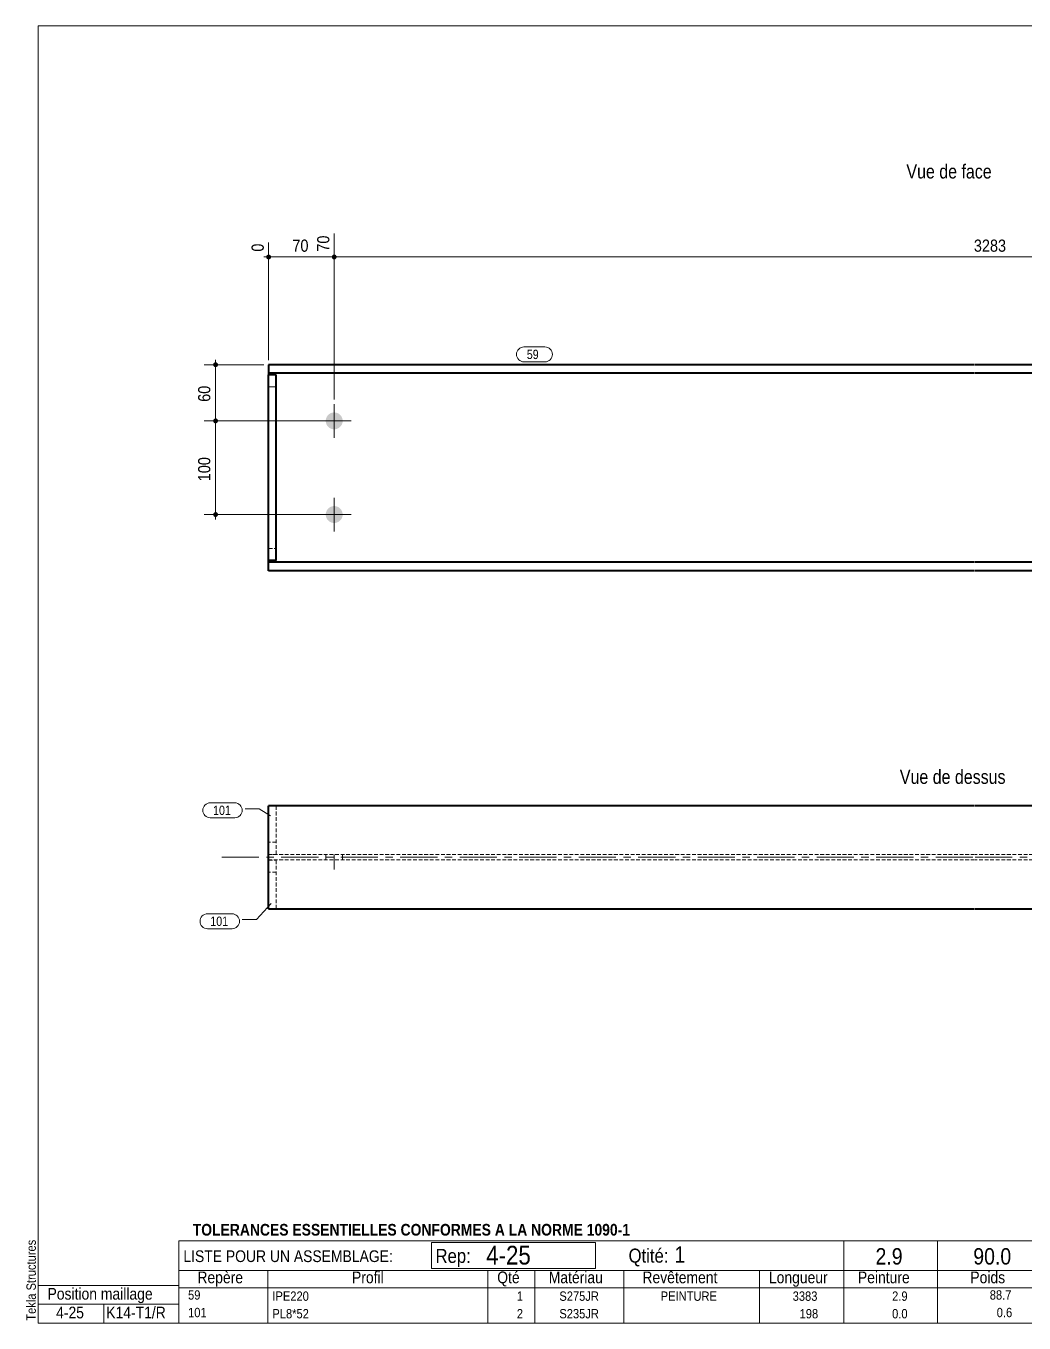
# Model space of a CAD drawing. Header units: millimetres. Extents: x 2 to 410, y 5 to 282.
# Drawn here: x 2.4 to 215.5, y 5 to 282 of the extents above; entities that cross this region are included whole.
import ezdxf

# ---------------------------------------------------------------- set-up
doc = ezdxf.new("R2010")
doc.units = ezdxf.units.MM
for name, pattern in [('AXES', [12.7, 7.9375, -1.5875, 1.5875, -1.5875]), ('CACHE2', [1.190625, 0.79375, -0.396875]), ('INTERROMPUX2', [9.525, 6.35, -3.175])]:
    doc.linetypes.add(name, pattern=pattern)
for name, color, linetype, lineweight in [('Autre type objet', 1, 'Continuous', 0), ('Axe', 1, 'Continuous', 0), ('Boulon', 7, 'Continuous', 0), ('Cache', 7, 'Continuous', 0), ('Cotation', 7, 'Continuous', 0), ('Feuille dessin', 5, 'Continuous', 0), ('Piece', 2, 'Continuous', 0), ('Repère pièce', 3, 'Continuous', 0)]:
    doc.layers.add(name, color=color, linetype=linetype, lineweight=lineweight)
doc.styles.add('ARIAL', font='ARIAL.TTF')
doc.styles.add('ARIAL_BOLD', font='ARIALBD.TTF')
doc.styles.add('ARIAL_NARROW', font='ARIAL.TTF')
doc.styles.add('COMIC_SANS_MS', font='COMIC.TTF')

# ---------------------------------------------------------------- blocks, each defined once
blk = doc.blocks.new('*A2')
at = {"layer": 'Boulon'}
for points in [[(70, 197.62), (70, 197.57), (70, 197.53), (69.99, 197.49), (69.99, 197.44), (69.98, 197.4), (69.97, 197.35), (69.97, 197.31), (69.96, 197.27), (69.95, 197.22), (69.94, 197.18), (69.92, 197.14), (69.91, 197.1), (69.9, 197.06), (69.88, 197.01), (69.86, 196.97), (69.85, 196.93), (69.83, 196.89), (69.81, 196.85), (69.79, 196.81), (69.77, 196.77), (69.75, 196.74), (69.72, 196.7), (69.7, 196.66), (69.67, 196.63), (69.65, 196.59), (69.62, 196.55), (69.59, 196.52), (69.56, 196.49), (69.53, 196.45), (69.5, 196.42), (69.47, 196.39), (69.44, 196.36), (69.41, 196.33), (69.38, 196.3), (69.34, 196.27), (69.31, 196.24), (69.27, 196.22), (69.24, 196.19), (69.2, 196.17), (69.16, 196.14), (69.13, 196.12), (69.09, 196.1), (69.05, 196.07), (69.01, 196.05), (68.97, 196.04), (68.93, 196.02), (68.89, 196), (68.85, 195.98), (68.81, 195.97), (68.77, 195.95), (68.72, 195.94), (68.68, 195.93), (68.64, 195.92), (68.6, 195.91), (68.55, 195.9), (68.51, 195.89), (68.47, 195.88), (68.42, 195.88), (68.38, 195.87), (68.33, 195.87), (68.29, 195.86), (68.25, 195.86), (68.2, 195.86), (68.16, 195.86), (68.11, 195.86), (68.07, 195.87), (68.02, 195.87), (67.98, 195.88), (67.94, 195.88), (67.89, 195.89), (67.85, 195.9), (67.81, 195.91), (67.76, 195.92), (67.72, 195.93), (67.68, 195.94), (67.64, 195.95), (67.59, 195.97), (67.55, 195.98), (67.51, 196), (67.47, 196.02), (67.43, 196.04), (67.39, 196.05), (67.35, 196.07), (67.31, 196.1), (67.28, 196.12), (67.24, 196.14), (67.2, 196.17), (67.16, 196.19), (67.13, 196.22), (67.09, 196.24), (67.06, 196.27), (67.03, 196.3), (66.99, 196.33), (66.96, 196.36), (66.93, 196.39), (66.9, 196.42), (66.87, 196.45), (66.84, 196.49), (66.81, 196.52), (66.78, 196.55), (66.76, 196.59), (66.73, 196.63), (66.7, 196.66), (66.68, 196.7), (66.66, 196.74), (66.64, 196.77), (66.61, 196.81), (66.59, 196.85), (66.57, 196.89), (66.56, 196.93), (66.54, 196.97), (66.52, 197.01), (66.51, 197.06), (66.49, 197.1), (66.48, 197.14), (66.47, 197.18), (66.46, 197.22), (66.44, 197.27), (66.44, 197.31), (66.43, 197.35), (66.42, 197.4), (66.41, 197.44), (66.41, 197.49), (66.41, 197.53), (66.4, 197.57), (66.4, 197.62), (66.4, 197.66), (66.4, 197.71), (66.4, 197.75), (66.41, 197.79), (66.41, 197.84), (66.41, 197.88), (66.42, 197.93), (66.43, 197.97), (66.44, 198.01), (66.44, 198.06), (66.46, 198.1), (66.47, 198.14), (66.48, 198.18), (66.49, 198.23), (66.51, 198.27), (66.52, 198.31), (66.54, 198.35), (66.56, 198.39), (66.57, 198.43), (66.59, 198.47), (66.61, 198.51), (66.64, 198.55), (66.66, 198.59), (66.68, 198.63), (66.7, 198.66), (66.73, 198.7), (66.76, 198.73), (66.78, 198.77), (66.81, 198.8), (66.84, 198.84), (66.87, 198.87), (66.9, 198.9), (66.93, 198.94), (66.96, 198.97), (66.99, 199), (67.03, 199.03), (67.06, 199.05), (67.09, 199.08), (67.13, 199.11), (67.16, 199.13), (67.2, 199.16), (67.24, 199.18), (67.28, 199.21), (67.31, 199.23), (67.35, 199.25), (67.39, 199.27), (67.43, 199.29), (67.47, 199.31), (67.51, 199.33), (67.55, 199.34), (67.59, 199.36), (67.64, 199.37), (67.68, 199.38), (67.72, 199.4), (67.76, 199.41), (67.81, 199.42), (67.85, 199.43), (67.89, 199.44), (67.94, 199.44), (67.98, 199.45), (68.02, 199.45), (68.07, 199.46), (68.11, 199.46), (68.16, 199.46), (68.2, 199.46), (68.25, 199.46), (68.29, 199.46), (68.33, 199.46), (68.38, 199.45), (68.42, 199.45), (68.47, 199.44), (68.51, 199.44), (68.55, 199.43), (68.6, 199.42), (68.64, 199.41), (68.68, 199.4), (68.72, 199.38), (68.77, 199.37), (68.81, 199.36), (68.85, 199.34), (68.89, 199.33), (68.93, 199.31), (68.97, 199.29), (69.01, 199.27), (69.05, 199.25), (69.09, 199.23), (69.13, 199.21), (69.16, 199.18), (69.2, 199.16), (69.24, 199.13), (69.27, 199.11), (69.31, 199.08), (69.34, 199.05), (69.38, 199.03), (69.41, 199), (69.44, 198.97), (69.47, 198.94), (69.5, 198.9), (69.53, 198.87), (69.56, 198.84), (69.59, 198.8), (69.62, 198.77), (69.65, 198.73), (69.67, 198.7), (69.7, 198.66), (69.72, 198.63), (69.75, 198.59), (69.77, 198.55), (69.79, 198.51), (69.81, 198.47), (69.83, 198.43), (69.85, 198.39), (69.86, 198.35), (69.88, 198.31), (69.9, 198.27), (69.91, 198.23), (69.92, 198.18), (69.94, 198.14), (69.95, 198.1), (69.96, 198.06), (69.97, 198.01), (69.97, 197.97), (69.98, 197.93), (69.99, 197.88), (69.99, 197.84), (70, 197.79), (70, 197.75), (70, 197.71), (70, 197.66)], [(70, 177.62), (70, 177.57), (70, 177.53), (69.99, 177.49), (69.99, 177.44), (69.98, 177.4), (69.97, 177.35), (69.97, 177.31), (69.96, 177.27), (69.95, 177.22), (69.94, 177.18), (69.92, 177.14), (69.91, 177.1), (69.9, 177.06), (69.88, 177.01), (69.86, 176.97), (69.85, 176.93), (69.83, 176.89), (69.81, 176.85), (69.79, 176.81), (69.77, 176.77), (69.75, 176.74), (69.72, 176.7), (69.7, 176.66), (69.67, 176.63), (69.65, 176.59), (69.62, 176.55), (69.59, 176.52), (69.56, 176.49), (69.53, 176.45), (69.5, 176.42), (69.47, 176.39), (69.44, 176.36), (69.41, 176.33), (69.38, 176.3), (69.34, 176.27), (69.31, 176.24), (69.27, 176.22), (69.24, 176.19), (69.2, 176.17), (69.16, 176.14), (69.13, 176.12), (69.09, 176.1), (69.05, 176.07), (69.01, 176.05), (68.97, 176.04), (68.93, 176.02), (68.89, 176), (68.85, 175.98), (68.81, 175.97), (68.77, 175.95), (68.72, 175.94), (68.68, 175.93), (68.64, 175.92), (68.6, 175.91), (68.55, 175.9), (68.51, 175.89), (68.47, 175.88), (68.42, 175.88), (68.38, 175.87), (68.33, 175.87), (68.29, 175.86), (68.25, 175.86), (68.2, 175.86), (68.16, 175.86), (68.11, 175.86), (68.07, 175.87), (68.02, 175.87), (67.98, 175.88), (67.94, 175.88), (67.89, 175.89), (67.85, 175.9), (67.81, 175.91), (67.76, 175.92), (67.72, 175.93), (67.68, 175.94), (67.64, 175.95), (67.59, 175.97), (67.55, 175.98), (67.51, 176), (67.47, 176.02), (67.43, 176.04), (67.39, 176.05), (67.35, 176.07), (67.31, 176.1), (67.28, 176.12), (67.24, 176.14), (67.2, 176.17), (67.16, 176.19), (67.13, 176.22), (67.09, 176.24), (67.06, 176.27), (67.03, 176.3), (66.99, 176.33), (66.96, 176.36), (66.93, 176.39), (66.9, 176.42), (66.87, 176.45), (66.84, 176.49), (66.81, 176.52), (66.78, 176.55), (66.76, 176.59), (66.73, 176.63), (66.7, 176.66), (66.68, 176.7), (66.66, 176.74), (66.64, 176.77), (66.61, 176.81), (66.59, 176.85), (66.57, 176.89), (66.56, 176.93), (66.54, 176.97), (66.52, 177.01), (66.51, 177.06), (66.49, 177.1), (66.48, 177.14), (66.47, 177.18), (66.46, 177.22), (66.44, 177.27), (66.44, 177.31), (66.43, 177.35), (66.42, 177.4), (66.41, 177.44), (66.41, 177.49), (66.41, 177.53), (66.4, 177.57), (66.4, 177.62), (66.4, 177.66), (66.4, 177.71), (66.4, 177.75), (66.41, 177.79), (66.41, 177.84), (66.41, 177.88), (66.42, 177.93), (66.43, 177.97), (66.44, 178.01), (66.44, 178.06), (66.46, 178.1), (66.47, 178.14), (66.48, 178.18), (66.49, 178.23), (66.51, 178.27), (66.52, 178.31), (66.54, 178.35), (66.56, 178.39), (66.57, 178.43), (66.59, 178.47), (66.61, 178.51), (66.64, 178.55), (66.66, 178.59), (66.68, 178.63), (66.7, 178.66), (66.73, 178.7), (66.76, 178.73), (66.78, 178.77), (66.81, 178.8), (66.84, 178.84), (66.87, 178.87), (66.9, 178.9), (66.93, 178.94), (66.96, 178.97), (66.99, 179), (67.03, 179.03), (67.06, 179.05), (67.09, 179.08), (67.13, 179.11), (67.16, 179.13), (67.2, 179.16), (67.24, 179.18), (67.28, 179.21), (67.31, 179.23), (67.35, 179.25), (67.39, 179.27), (67.43, 179.29), (67.47, 179.31), (67.51, 179.33), (67.55, 179.34), (67.59, 179.36), (67.64, 179.37), (67.68, 179.38), (67.72, 179.4), (67.76, 179.41), (67.81, 179.42), (67.85, 179.43), (67.89, 179.44), (67.94, 179.44), (67.98, 179.45), (68.02, 179.45), (68.07, 179.46), (68.11, 179.46), (68.16, 179.46), (68.2, 179.46), (68.25, 179.46), (68.29, 179.46), (68.33, 179.46), (68.38, 179.45), (68.42, 179.45), (68.47, 179.44), (68.51, 179.44), (68.55, 179.43), (68.6, 179.42), (68.64, 179.41), (68.68, 179.4), (68.72, 179.38), (68.77, 179.37), (68.81, 179.36), (68.85, 179.34), (68.89, 179.33), (68.93, 179.31), (68.97, 179.29), (69.01, 179.27), (69.05, 179.25), (69.09, 179.23), (69.13, 179.21), (69.16, 179.18), (69.2, 179.16), (69.24, 179.13), (69.27, 179.11), (69.31, 179.08), (69.34, 179.05), (69.38, 179.03), (69.41, 179), (69.44, 178.97), (69.47, 178.94), (69.5, 178.9), (69.53, 178.87), (69.56, 178.84), (69.59, 178.8), (69.62, 178.77), (69.65, 178.73), (69.67, 178.7), (69.7, 178.66), (69.72, 178.63), (69.75, 178.59), (69.77, 178.55), (69.79, 178.51), (69.81, 178.47), (69.83, 178.43), (69.85, 178.39), (69.86, 178.35), (69.88, 178.31), (69.9, 178.27), (69.91, 178.23), (69.92, 178.18), (69.94, 178.14), (69.95, 178.1), (69.96, 178.06), (69.97, 178.01), (69.97, 177.97), (69.98, 177.93), (69.99, 177.88), (69.99, 177.84), (70, 177.79), (70, 177.75), (70, 177.71), (70, 177.66)]]:
    blk.add_hatch(color=256, dxfattribs=at).paths.add_polyline_path(points, flags=17)
at = {"layer": 'Boulon', "linetype": 'Continuous', "lineweight": 0}
for p, q in [((68.2, 201.26), (68.2, 194.06)), ((64.6, 197.66), (71.8, 197.66)), ((68.2, 181.26), (68.2, 174.06)), ((64.6, 177.66), (71.8, 177.66))]:
    blk.add_line(p, q, dxfattribs=at)
blk = doc.blocks.new('*A3')
at = {"layer": 'Cache', "color": 7, "linetype": 'CACHE2', "lineweight": 20}
for p, q in [((54.200886, 207.502979), (54.200886, 167.82298)), ((355.013135, 170.662213), (355.013135, 204.662213))]:
    blk.add_line(p, q, dxfattribs=at)
at = {"layer": 'Piece', "color": 2, "linetype": 'Continuous', "lineweight": 40}
for p, q in [((204.913135, 209.662213), (54.200886, 209.662213)), ((54.200886, 209.662213), (54.200886, 207.502979)), ((204.913135, 207.822213), (54.200886, 207.822213)), ((340.013135, 209.662213), (205.013135, 209.662213)), ((340.013135, 207.822213), (205.013135, 207.822213)), ((340.013135, 209.662213), (340.013135, 207.822213)), ((340.013135, 207.822213), (340.013135, 204.662213)), ((355.013913, 204.662213), (340.013135, 204.662213)), ((355.013135, 204.662213), (355.013913, 204.662213)), ((355.013913, 204.662213), (355.013913, 170.662213)), ((340.013135, 165.662213), (340.013135, 170.662213)), ((340.013135, 170.662213), (355.013913, 170.662213)), ((355.013913, 170.662213), (355.013135, 170.662213)), ((54.200886, 165.662213), (54.200886, 167.82298)), ((204.913135, 167.502213), (54.200886, 167.502213)), ((340.013135, 167.502213), (205.013135, 167.502213)), ((204.913135, 165.662213), (54.200886, 165.662213)), ((340.013135, 165.662213), (205.013135, 165.662213))]:
    blk.add_line(p, q, dxfattribs=at)
blk = doc.blocks.new('*A4')
at = {"layer": 'Cache', "color": 7, "linetype": 'CACHE2', "lineweight": 20}
for p, q in [((55.798179, 204.902979), (54.198179, 204.902979)), ((54.198179, 170.42298), (55.798179, 170.42298))]:
    blk.add_line(p, q, dxfattribs=at)
at = {"layer": 'Piece', "color": 2, "linetype": 'Continuous', "lineweight": 40}
for p, q in [((55.798179, 207.502979), (54.198179, 207.502979)), ((54.198179, 167.82298), (54.198179, 207.502979)), ((55.798179, 167.82298), (55.798179, 207.502979)), ((55.798179, 167.82298), (54.198179, 167.82298))]:
    blk.add_line(p, q, dxfattribs=at)
blk = doc.blocks.new('*A5')
at = {"layer": 'Cache', "color": 7, "linetype": 'CACHE2', "lineweight": 20}
for p, q in [((55.798179, 207.502979), (54.198179, 207.502979)), ((54.198179, 207.502979), (54.198179, 167.82298)), ((55.798179, 167.82298), (55.798179, 207.502979)), ((54.198179, 204.902979), (55.798179, 204.902979)), ((54.198179, 170.42298), (55.798179, 170.42298)), ((54.198179, 167.82298), (55.798179, 167.82298))]:
    blk.add_line(p, q, dxfattribs=at)
blk = doc.blocks.new('*A7')
at = {"layer": 'Boulon', "linetype": 'INTERROMPUX2', "lineweight": 0}
for p, q in [((66.401234, 103.887283), (66.401234, 105.067283)), ((66.401234, 103.887283), (66.401234, 105.067283)), ((68.201234, 101.887283), (68.201234, 105.067283)), ((68.201234, 101.887283), (68.201234, 105.067283)), ((70.001234, 103.887283), (70.001234, 105.067283)), ((70.001234, 103.887283), (70.001234, 105.067283))]:
    blk.add_line(p, q, dxfattribs=at)
blk = doc.blocks.new('*A8')
at = {"layer": 'Axe', "color": 1, "linetype": 'AXES', "lineweight": 15}
for p, q in [((44.200886, 104.477283), (204.913135, 104.477283)), ((205.013135, 104.477283), (365.013913, 104.477283))]:
    blk.add_line(p, q, dxfattribs=at)
at = {"layer": 'Cache', "color": 7, "linetype": 'CACHE2', "lineweight": 20}
for p, q in [((204.913135, 105.067283), (54.200886, 105.067283)), ((204.913135, 103.887283), (54.200886, 103.887283)), ((340.013135, 105.067283), (205.013135, 105.067283)), ((340.013135, 103.887283), (205.013135, 103.887283))]:
    blk.add_line(p, q, dxfattribs=at)
at = {"layer": 'Piece', "color": 2, "linetype": 'Continuous', "lineweight": 40}
for p, q in [((204.913135, 115.477283), (54.200886, 115.477283)), ((54.200886, 93.477283), (54.200886, 115.477283)), ((340.013135, 115.477283), (205.013135, 115.477283)), ((340.013135, 93.477283), (340.013135, 115.477283)), ((355.013135, 105.067283), (340.013135, 105.067283)), ((355.013913, 103.887283), (340.013135, 103.887283)), ((355.013913, 103.887283), (355.013135, 105.067283)), ((54.200886, 93.477283), (204.913135, 93.477283)), ((205.013135, 93.477283), (340.013135, 93.477283))]:
    blk.add_line(p, q, dxfattribs=at)
blk = doc.blocks.new('*A9')
at = {"layer": 'Cache', "color": 7, "linetype": 'CACHE2', "lineweight": 20}
for p, q in [((54.198179, 103.86653), (55.798179, 103.86653)), ((55.798179, 93.49653), (55.798179, 103.86653)), ((55.798179, 101.26653), (54.198179, 101.26653)), ((55.798179, 93.49653), (54.198179, 93.49653))]:
    blk.add_line(p, q, dxfattribs=at)
at = {"layer": 'Piece', "color": 2, "linetype": 'Continuous', "lineweight": 40}
blk.add_line((54.198179, 93.49653), (54.198179, 103.86653), dxfattribs=at)
blk = doc.blocks.new('*A10')
at = {"layer": 'Cache', "color": 7, "linetype": 'CACHE2', "lineweight": 20}
for p, q in [((55.798179, 115.45653), (54.198179, 115.45653)), ((55.798179, 105.08653), (55.798179, 115.45653)), ((55.798179, 107.68653), (54.198179, 107.68653)), ((55.798179, 105.08653), (54.198179, 105.08653))]:
    blk.add_line(p, q, dxfattribs=at)
at = {"layer": 'Piece', "color": 2, "linetype": 'Continuous', "lineweight": 40}
blk.add_line((54.198179, 105.08653), (54.198179, 115.45653), dxfattribs=at)
blk = doc.blocks.new('*A11')
at = {"layer": 'Feuille dessin', "linetype": 'Continuous', "lineweight": 0}
for p, q in [((405, 282), (5, 282)), ((5, 282), (5, 5)), ((405, 5), (405, 282)), ((5, 5), (405, 5))]:
    blk.add_line(p, q, dxfattribs=at)
at = {"layer": 'Feuille dessin', "style": 'ARIAL', "width": 0.85}
blk.add_text('Tekla Structures', height=2, rotation=90, dxfattribs=at).set_placement((4.5, 5.5))
blk = doc.blocks.new('*A14')
at = {"layer": 'Autre type objet', "linetype": 'Continuous', "lineweight": 0}
for p, q in [((35, 22.526986), (220, 22.526986)), ((35.000031, 22.526887), (35, 12.5)), ((89, 22.192397), (124, 22.192397)), ((89, 16.624117), (89, 22.192397)), ((124, 22.192397), (124, 16.624117)), ((177.006307, 22.526553), (177, 12.5)), ((197.000069, 22.525594), (197, 12.5)), ((219.999994, 22.526914), (220, 12.5)), ((124, 16.624117), (89, 16.624117)), ((35, 16.25), (220, 16.25)), ((54, 16.25), (54, 12.5)), ((101, 16.25), (101, 12.5)), ((111, 16.25), (111, 12.5)), ((130, 16.25), (130, 12.5)), ((159, 16.25), (159, 12.5)), ((35, 12.5), (220, 12.5)), ((35, 12.5), (35, 8.75)), ((54, 12.5), (54, 8.75)), ((101, 12.5), (101, 8.75)), ((111, 12.5), (111, 8.75)), ((130, 12.5), (130, 8.75)), ((159, 12.5), (159, 8.75)), ((177, 12.5), (177, 8.75)), ((197, 12.5), (197, 8.75)), ((220, 12.5), (220, 8.75)), ((35, 8.75), (35, 5)), ((54, 8.75), (54, 5)), ((101, 8.75), (101, 5)), ((111, 8.75), (111, 5)), ((130, 8.75), (130, 5)), ((159, 8.75), (159, 5)), ((177, 8.75), (177, 5)), ((197, 8.75), (197, 5)), ((220, 8.75), (220, 5))]:
    blk.add_line(p, q, dxfattribs=at)
at = {"layer": 'Autre type objet', "width": 0.85}
for s, height, style, p in [('TOLERANCES ESSENTIELLES CONFORMES A LA NORME 1090-1', 2.5, 'ARIAL_BOLD', (38, 23.677143)), ('LISTE POUR UN ASSEMBLAGE:', 2.5, 'ARIAL', (36, 18.028635)), ('Rep:', 3, 'ARIAL_NARROW', (89.824804, 17.841901)), ('4-25', 4, 'ARIAL', (100.65625, 17.5)), ('Qtité:', 3, 'ARIAL', (131.03794, 17.899058)), ('1', 3.5, 'ARIAL', (140.83694, 17.899058)), ('2.9', 3.5, 'ARIAL', (183.758911, 17.5)), ('90.0', 3.5, 'ARIAL', (204.628174, 17.5)), ('Repère', 2.5, 'ARIAL', (39, 13.5)), ('Profil', 2.5, 'ARIAL', (72, 13.5)), ('Qté', 2.5, 'ARIAL', (103, 13.5)), ('Matériau', 2.5, 'ARIAL', (114, 13.5)), ('Revêtement', 2.5, 'ARIAL', (134, 13.5)), ('Longueur', 2.5, 'ARIAL', (161, 13.5)), ('Peinture', 2.5, 'ARIAL', (180, 13.5)), ('Poids', 2.5, 'ARIAL', (204, 13.5)), ('59', 2, 'ARIAL', (37, 10)), ('IPE220', 2, 'ARIAL', (55, 9.75)), ('1', 2, 'ARIAL', (107.186523, 9.75)), ('S275JR', 2, 'ARIAL', (116.259277, 9.75)), ('PEINTURE', 2, 'ARIAL', (137.896973, 9.75)), ('3383', 2, 'ARIAL', (166.070312, 9.75)), ('2.9', 2, 'ARIAL', (187.295898, 9.75)), ('88.7', 2, 'ARIAL', (208.146484, 10)), ('101', 2, 'ARIAL', (37, 6.25)), ('PL8*52', 2, 'ARIAL', (55, 6)), ('2', 2, 'ARIAL', (107.186523, 6)), ('S235JR', 2, 'ARIAL', (116.259277, 6)), ('198', 2, 'ARIAL', (167.553711, 6)), ('0.0', 2, 'ARIAL', (187.295898, 6)), ('0.6', 2, 'ARIAL', (209.629883, 6.25))]:
    blk.add_text(s, height=height, dxfattribs=dict(at, style=style)).set_placement(p)
blk = doc.blocks.new('*A16')
at = {"layer": 'Autre type objet', "linetype": 'Continuous', "lineweight": 0}
for p, q in [((5, 13), (5, 9)), ((5, 13), (35, 13)), ((35, 9), (35, 13)), ((39.5, 13), (39.5, 13)), ((5, 9), (35, 9)), ((5, 9), (5, 5)), ((19, 9), (19, 5)), ((35, 9), (35, 5)), ((5, 5), (35, 5))]:
    blk.add_line(p, q, dxfattribs=at)
at = {"layer": 'Autre type objet', "style": 'ARIAL', "width": 0.85}
for s, p in [('Position maillage', (7, 10)), ('4-25', (8.83374, 6)), ('K14-T1/R', (19.536743, 6))]:
    blk.add_text(s, height=2.5, dxfattribs=at).set_placement(p)
blk = doc.blocks.new('*A19')
at = {"layer": 'Cotation'}
for points in [[(42.85, 197.14), (42.82, 197.14), (42.8, 197.15), (42.77, 197.15), (42.75, 197.16), (42.72, 197.16), (42.7, 197.17), (42.68, 197.18), (42.65, 197.19), (42.63, 197.2), (42.61, 197.22), (42.59, 197.23), (42.56, 197.24), (42.54, 197.26), (42.52, 197.28), (42.51, 197.29), (42.49, 197.31), (42.47, 197.33), (42.46, 197.35), (42.44, 197.37), (42.43, 197.39), (42.42, 197.42), (42.4, 197.44), (42.39, 197.46), (42.38, 197.49), (42.38, 197.51), (42.37, 197.54), (42.36, 197.56), (42.36, 197.59), (42.36, 197.61), (42.35, 197.64), (42.35, 197.66), (42.35, 197.69), (42.36, 197.71), (42.36, 197.74), (42.36, 197.76), (42.37, 197.79), (42.38, 197.81), (42.38, 197.84), (42.39, 197.86), (42.4, 197.88), (42.42, 197.91), (42.43, 197.93), (42.44, 197.95), (42.46, 197.97), (42.47, 197.99), (42.49, 198.01), (42.51, 198.03), (42.52, 198.05), (42.54, 198.06), (42.56, 198.08), (42.59, 198.09), (42.61, 198.11), (42.63, 198.12), (42.65, 198.13), (42.68, 198.14), (42.7, 198.15), (42.72, 198.16), (42.75, 198.17), (42.77, 198.17), (42.8, 198.18), (42.82, 198.18), (42.85, 198.18), (42.87, 198.18), (42.9, 198.18), (42.93, 198.18), (42.95, 198.18), (42.98, 198.17), (43, 198.17), (43.03, 198.16), (43.05, 198.15), (43.07, 198.14), (43.1, 198.13), (43.12, 198.12), (43.14, 198.11), (43.16, 198.09), (43.18, 198.08), (43.2, 198.06), (43.22, 198.05), (43.24, 198.03), (43.26, 198.01), (43.28, 197.99), (43.29, 197.97), (43.31, 197.95), (43.32, 197.93), (43.33, 197.91), (43.34, 197.88), (43.35, 197.86), (43.36, 197.84), (43.37, 197.81), (43.38, 197.79), (43.38, 197.76), (43.39, 197.74), (43.39, 197.71), (43.39, 197.69), (43.39, 197.66), (43.39, 197.64), (43.39, 197.61), (43.39, 197.59), (43.38, 197.56), (43.38, 197.54), (43.37, 197.51), (43.36, 197.49), (43.35, 197.46), (43.34, 197.44), (43.33, 197.42), (43.32, 197.39), (43.31, 197.37), (43.29, 197.35), (43.28, 197.33), (43.26, 197.31), (43.24, 197.29), (43.22, 197.28), (43.2, 197.26), (43.18, 197.24), (43.16, 197.23), (43.14, 197.22), (43.12, 197.2), (43.1, 197.19), (43.07, 197.18), (43.05, 197.17), (43.03, 197.16), (43, 197.16), (42.98, 197.15), (42.95, 197.15), (42.93, 197.14), (42.9, 197.14), (42.87, 197.14)], [(42.85, 177.14), (42.82, 177.14), (42.8, 177.15), (42.77, 177.15), (42.75, 177.16), (42.72, 177.16), (42.7, 177.17), (42.68, 177.18), (42.65, 177.19), (42.63, 177.2), (42.61, 177.22), (42.59, 177.23), (42.56, 177.24), (42.54, 177.26), (42.52, 177.28), (42.51, 177.29), (42.49, 177.31), (42.47, 177.33), (42.46, 177.35), (42.44, 177.37), (42.43, 177.39), (42.42, 177.42), (42.4, 177.44), (42.39, 177.46), (42.38, 177.49), (42.38, 177.51), (42.37, 177.54), (42.36, 177.56), (42.36, 177.59), (42.36, 177.61), (42.35, 177.64), (42.35, 177.66), (42.35, 177.69), (42.36, 177.71), (42.36, 177.74), (42.36, 177.76), (42.37, 177.79), (42.38, 177.81), (42.38, 177.84), (42.39, 177.86), (42.4, 177.88), (42.42, 177.91), (42.43, 177.93), (42.44, 177.95), (42.46, 177.97), (42.47, 177.99), (42.49, 178.01), (42.51, 178.03), (42.52, 178.05), (42.54, 178.06), (42.56, 178.08), (42.59, 178.09), (42.61, 178.11), (42.63, 178.12), (42.65, 178.13), (42.68, 178.14), (42.7, 178.15), (42.72, 178.16), (42.75, 178.17), (42.77, 178.17), (42.8, 178.18), (42.82, 178.18), (42.85, 178.18), (42.87, 178.18), (42.9, 178.18), (42.93, 178.18), (42.95, 178.18), (42.98, 178.17), (43, 178.17), (43.03, 178.16), (43.05, 178.15), (43.07, 178.14), (43.1, 178.13), (43.12, 178.12), (43.14, 178.11), (43.16, 178.09), (43.18, 178.08), (43.2, 178.06), (43.22, 178.05), (43.24, 178.03), (43.26, 178.01), (43.28, 177.99), (43.29, 177.97), (43.31, 177.95), (43.32, 177.93), (43.33, 177.91), (43.34, 177.88), (43.35, 177.86), (43.36, 177.84), (43.37, 177.81), (43.38, 177.79), (43.38, 177.76), (43.39, 177.74), (43.39, 177.71), (43.39, 177.69), (43.39, 177.66), (43.39, 177.64), (43.39, 177.61), (43.39, 177.59), (43.38, 177.56), (43.38, 177.54), (43.37, 177.51), (43.36, 177.49), (43.35, 177.46), (43.34, 177.44), (43.33, 177.42), (43.32, 177.39), (43.31, 177.37), (43.29, 177.35), (43.28, 177.33), (43.26, 177.31), (43.24, 177.29), (43.22, 177.28), (43.2, 177.26), (43.18, 177.24), (43.16, 177.23), (43.14, 177.22), (43.12, 177.2), (43.1, 177.19), (43.07, 177.18), (43.05, 177.17), (43.03, 177.16), (43, 177.16), (42.98, 177.15), (42.95, 177.15), (42.93, 177.14), (42.9, 177.14), (42.87, 177.14)]]:
    blk.add_hatch(color=256, dxfattribs=at).paths.add_polyline_path(points, flags=17)
at = {"layer": 'Cotation', "linetype": 'Continuous', "lineweight": 0}
for p, q in [((67.2, 197.66), (40.45, 197.66)), ((41.83, 197.66), (43.91, 197.66)), ((42.87, 198.7), (42.87, 196.62)), ((42.87, 197.66), (42.87, 198.7)), ((42.87, 177.66), (42.87, 197.66)), ((67.2, 177.66), (40.45, 177.66)), ((41.83, 177.66), (43.91, 177.66)), ((42.87, 178.7), (42.87, 176.62)), ((42.87, 177.66), (42.87, 176.62))]:
    blk.add_line(p, q, dxfattribs=at)
at = {"layer": 'Cotation'}
for p in [(42.87, 197.66), (42.87, 177.66)]:
    blk.add_point(p, dxfattribs=at)
at = {"layer": 'Cotation', "style": 'ARIAL', "width": 0.85}
blk.add_text('100', height=2.6, rotation=90.0002, dxfattribs=at).set_placement((41.75, 184.77))
blk = doc.blocks.new('*A20')
at = {"layer": 'Cotation'}
for points in [[(42.85, 209.14), (42.82, 209.14), (42.8, 209.15), (42.77, 209.15), (42.75, 209.16), (42.72, 209.16), (42.7, 209.17), (42.68, 209.18), (42.65, 209.19), (42.63, 209.2), (42.61, 209.22), (42.59, 209.23), (42.56, 209.24), (42.54, 209.26), (42.52, 209.28), (42.51, 209.29), (42.49, 209.31), (42.47, 209.33), (42.46, 209.35), (42.44, 209.37), (42.43, 209.39), (42.42, 209.42), (42.4, 209.44), (42.39, 209.46), (42.38, 209.49), (42.38, 209.51), (42.37, 209.54), (42.36, 209.56), (42.36, 209.59), (42.36, 209.61), (42.35, 209.64), (42.35, 209.66), (42.35, 209.69), (42.36, 209.71), (42.36, 209.74), (42.36, 209.76), (42.37, 209.79), (42.38, 209.81), (42.38, 209.84), (42.39, 209.86), (42.4, 209.88), (42.42, 209.91), (42.43, 209.93), (42.44, 209.95), (42.46, 209.97), (42.47, 209.99), (42.49, 210.01), (42.51, 210.03), (42.52, 210.05), (42.54, 210.06), (42.56, 210.08), (42.59, 210.09), (42.61, 210.11), (42.63, 210.12), (42.65, 210.13), (42.68, 210.14), (42.7, 210.15), (42.72, 210.16), (42.75, 210.17), (42.77, 210.17), (42.8, 210.18), (42.82, 210.18), (42.85, 210.18), (42.87, 210.18), (42.9, 210.18), (42.93, 210.18), (42.95, 210.18), (42.98, 210.17), (43, 210.17), (43.03, 210.16), (43.05, 210.15), (43.07, 210.14), (43.1, 210.13), (43.12, 210.12), (43.14, 210.11), (43.16, 210.09), (43.18, 210.08), (43.2, 210.06), (43.22, 210.05), (43.24, 210.03), (43.26, 210.01), (43.28, 209.99), (43.29, 209.97), (43.31, 209.95), (43.32, 209.93), (43.33, 209.91), (43.34, 209.88), (43.35, 209.86), (43.36, 209.84), (43.37, 209.81), (43.38, 209.79), (43.38, 209.76), (43.39, 209.74), (43.39, 209.71), (43.39, 209.69), (43.39, 209.66), (43.39, 209.64), (43.39, 209.61), (43.39, 209.59), (43.38, 209.56), (43.38, 209.54), (43.37, 209.51), (43.36, 209.49), (43.35, 209.46), (43.34, 209.44), (43.33, 209.42), (43.32, 209.39), (43.31, 209.37), (43.29, 209.35), (43.28, 209.33), (43.26, 209.31), (43.24, 209.29), (43.22, 209.28), (43.2, 209.26), (43.18, 209.24), (43.16, 209.23), (43.14, 209.22), (43.12, 209.2), (43.1, 209.19), (43.07, 209.18), (43.05, 209.17), (43.03, 209.16), (43, 209.16), (42.98, 209.15), (42.95, 209.15), (42.93, 209.14), (42.9, 209.14), (42.87, 209.14)], [(42.85, 197.14), (42.82, 197.14), (42.8, 197.15), (42.77, 197.15), (42.75, 197.16), (42.72, 197.16), (42.7, 197.17), (42.68, 197.18), (42.65, 197.19), (42.63, 197.2), (42.61, 197.22), (42.59, 197.23), (42.56, 197.24), (42.54, 197.26), (42.52, 197.28), (42.51, 197.29), (42.49, 197.31), (42.47, 197.33), (42.46, 197.35), (42.44, 197.37), (42.43, 197.39), (42.42, 197.42), (42.4, 197.44), (42.39, 197.46), (42.38, 197.49), (42.38, 197.51), (42.37, 197.54), (42.36, 197.56), (42.36, 197.59), (42.36, 197.61), (42.35, 197.64), (42.35, 197.66), (42.35, 197.69), (42.36, 197.71), (42.36, 197.74), (42.36, 197.76), (42.37, 197.79), (42.38, 197.81), (42.38, 197.84), (42.39, 197.86), (42.4, 197.88), (42.42, 197.91), (42.43, 197.93), (42.44, 197.95), (42.46, 197.97), (42.47, 197.99), (42.49, 198.01), (42.51, 198.03), (42.52, 198.05), (42.54, 198.06), (42.56, 198.08), (42.59, 198.09), (42.61, 198.11), (42.63, 198.12), (42.65, 198.13), (42.68, 198.14), (42.7, 198.15), (42.72, 198.16), (42.75, 198.17), (42.77, 198.17), (42.8, 198.18), (42.82, 198.18), (42.85, 198.18), (42.87, 198.18), (42.9, 198.18), (42.93, 198.18), (42.95, 198.18), (42.98, 198.17), (43, 198.17), (43.03, 198.16), (43.05, 198.15), (43.07, 198.14), (43.1, 198.13), (43.12, 198.12), (43.14, 198.11), (43.16, 198.09), (43.18, 198.08), (43.2, 198.06), (43.22, 198.05), (43.24, 198.03), (43.26, 198.01), (43.28, 197.99), (43.29, 197.97), (43.31, 197.95), (43.32, 197.93), (43.33, 197.91), (43.34, 197.88), (43.35, 197.86), (43.36, 197.84), (43.37, 197.81), (43.38, 197.79), (43.38, 197.76), (43.39, 197.74), (43.39, 197.71), (43.39, 197.69), (43.39, 197.66), (43.39, 197.64), (43.39, 197.61), (43.39, 197.59), (43.38, 197.56), (43.38, 197.54), (43.37, 197.51), (43.36, 197.49), (43.35, 197.46), (43.34, 197.44), (43.33, 197.42), (43.32, 197.39), (43.31, 197.37), (43.29, 197.35), (43.28, 197.33), (43.26, 197.31), (43.24, 197.29), (43.22, 197.28), (43.2, 197.26), (43.18, 197.24), (43.16, 197.23), (43.14, 197.22), (43.12, 197.2), (43.1, 197.19), (43.07, 197.18), (43.05, 197.17), (43.03, 197.16), (43, 197.16), (42.98, 197.15), (42.95, 197.15), (42.93, 197.14), (42.9, 197.14), (42.87, 197.14)]]:
    blk.add_hatch(color=256, dxfattribs=at).paths.add_polyline_path(points, flags=17)
at = {"layer": 'Cotation', "linetype": 'Continuous', "lineweight": 0}
for p, q in [((42.87, 210.7), (42.87, 208.62)), ((42.87, 209.66), (42.87, 210.7)), ((53.2, 209.66), (40.45, 209.66)), ((41.83, 209.66), (43.91, 209.66)), ((42.87, 197.66), (42.87, 209.66)), ((67.2, 197.66), (40.45, 197.66)), ((41.83, 197.66), (43.91, 197.66)), ((42.87, 198.7), (42.87, 196.62)), ((42.87, 197.66), (42.87, 196.62))]:
    blk.add_line(p, q, dxfattribs=at)
at = {"layer": 'Cotation'}
for p in [(42.87, 209.66), (42.87, 197.66)]:
    blk.add_point(p, dxfattribs=at)
at = {"layer": 'Cotation', "style": 'ARIAL', "width": 0.85}
blk.add_text('60', height=2.6, rotation=90.0002, dxfattribs=at).set_placement((41.75, 201.73))
blk = doc.blocks.new('*A21')
at = {"layer": 'Cotation'}
for points in [[(54.18, 232.14), (54.15, 232.14), (54.12, 232.15), (54.1, 232.15), (54.07, 232.16), (54.05, 232.16), (54.03, 232.17), (54, 232.18), (53.98, 232.19), (53.96, 232.2), (53.93, 232.22), (53.91, 232.23), (53.89, 232.24), (53.87, 232.26), (53.85, 232.28), (53.83, 232.29), (53.82, 232.31), (53.8, 232.33), (53.78, 232.35), (53.77, 232.37), (53.75, 232.39), (53.74, 232.42), (53.73, 232.44), (53.72, 232.46), (53.71, 232.49), (53.7, 232.51), (53.7, 232.54), (53.69, 232.56), (53.69, 232.59), (53.68, 232.61), (53.68, 232.64), (53.68, 232.66), (53.68, 232.69), (53.68, 232.71), (53.69, 232.74), (53.69, 232.76), (53.7, 232.79), (53.7, 232.81), (53.71, 232.84), (53.72, 232.86), (53.73, 232.88), (53.74, 232.91), (53.75, 232.93), (53.77, 232.95), (53.78, 232.97), (53.8, 232.99), (53.82, 233.01), (53.83, 233.03), (53.85, 233.05), (53.87, 233.06), (53.89, 233.08), (53.91, 233.09), (53.93, 233.11), (53.96, 233.12), (53.98, 233.13), (54, 233.14), (54.03, 233.15), (54.05, 233.16), (54.07, 233.17), (54.1, 233.17), (54.12, 233.18), (54.15, 233.18), (54.18, 233.18), (54.2, 233.18), (54.23, 233.18), (54.25, 233.18), (54.28, 233.18), (54.3, 233.17), (54.33, 233.17), (54.35, 233.16), (54.38, 233.15), (54.4, 233.14), (54.42, 233.13), (54.45, 233.12), (54.47, 233.11), (54.49, 233.09), (54.51, 233.08), (54.53, 233.06), (54.55, 233.05), (54.57, 233.03), (54.59, 233.01), (54.6, 232.99), (54.62, 232.97), (54.63, 232.95), (54.65, 232.93), (54.66, 232.91), (54.67, 232.88), (54.68, 232.86), (54.69, 232.84), (54.7, 232.81), (54.71, 232.79), (54.71, 232.76), (54.72, 232.74), (54.72, 232.71), (54.72, 232.69), (54.72, 232.66), (54.72, 232.64), (54.72, 232.61), (54.72, 232.59), (54.71, 232.56), (54.71, 232.54), (54.7, 232.51), (54.69, 232.49), (54.68, 232.46), (54.67, 232.44), (54.66, 232.42), (54.65, 232.39), (54.63, 232.37), (54.62, 232.35), (54.6, 232.33), (54.59, 232.31), (54.57, 232.29), (54.55, 232.28), (54.53, 232.26), (54.51, 232.24), (54.49, 232.23), (54.47, 232.22), (54.45, 232.2), (54.42, 232.19), (54.4, 232.18), (54.38, 232.17), (54.35, 232.16), (54.33, 232.16), (54.3, 232.15), (54.28, 232.15), (54.25, 232.14), (54.23, 232.14), (54.2, 232.14)], [(68.18, 232.14), (68.15, 232.14), (68.12, 232.15), (68.1, 232.15), (68.07, 232.16), (68.05, 232.16), (68.03, 232.17), (68, 232.18), (67.98, 232.19), (67.96, 232.2), (67.93, 232.22), (67.91, 232.23), (67.89, 232.24), (67.87, 232.26), (67.85, 232.28), (67.83, 232.29), (67.82, 232.31), (67.8, 232.33), (67.78, 232.35), (67.77, 232.37), (67.76, 232.39), (67.74, 232.42), (67.73, 232.44), (67.72, 232.46), (67.71, 232.49), (67.7, 232.51), (67.7, 232.54), (67.69, 232.56), (67.69, 232.59), (67.68, 232.61), (67.68, 232.64), (67.68, 232.66), (67.68, 232.69), (67.68, 232.71), (67.69, 232.74), (67.69, 232.76), (67.7, 232.79), (67.7, 232.81), (67.71, 232.84), (67.72, 232.86), (67.73, 232.88), (67.74, 232.91), (67.76, 232.93), (67.77, 232.95), (67.78, 232.97), (67.8, 232.99), (67.82, 233.01), (67.83, 233.03), (67.85, 233.05), (67.87, 233.06), (67.89, 233.08), (67.91, 233.09), (67.93, 233.11), (67.96, 233.12), (67.98, 233.13), (68, 233.14), (68.03, 233.15), (68.05, 233.16), (68.07, 233.17), (68.1, 233.17), (68.12, 233.18), (68.15, 233.18), (68.18, 233.18), (68.2, 233.18), (68.23, 233.18), (68.25, 233.18), (68.28, 233.18), (68.3, 233.17), (68.33, 233.17), (68.35, 233.16), (68.38, 233.15), (68.4, 233.14), (68.42, 233.13), (68.45, 233.12), (68.47, 233.11), (68.49, 233.09), (68.51, 233.08), (68.53, 233.06), (68.55, 233.05), (68.57, 233.03), (68.59, 233.01), (68.6, 232.99), (68.62, 232.97), (68.63, 232.95), (68.65, 232.93), (68.66, 232.91), (68.67, 232.88), (68.68, 232.86), (68.69, 232.84), (68.7, 232.81), (68.71, 232.79), (68.71, 232.76), (68.72, 232.74), (68.72, 232.71), (68.72, 232.69), (68.72, 232.66), (68.72, 232.64), (68.72, 232.61), (68.72, 232.59), (68.71, 232.56), (68.71, 232.54), (68.7, 232.51), (68.69, 232.49), (68.68, 232.46), (68.67, 232.44), (68.66, 232.42), (68.65, 232.39), (68.63, 232.37), (68.62, 232.35), (68.6, 232.33), (68.59, 232.31), (68.57, 232.29), (68.55, 232.28), (68.53, 232.26), (68.51, 232.24), (68.49, 232.23), (68.47, 232.22), (68.45, 232.2), (68.42, 232.19), (68.4, 232.18), (68.38, 232.17), (68.35, 232.16), (68.33, 232.16), (68.3, 232.15), (68.28, 232.15), (68.25, 232.14), (68.23, 232.14), (68.2, 232.14)]]:
    blk.add_hatch(color=256, dxfattribs=at).paths.add_polyline_path(points, flags=17)
at = {"layer": 'Cotation', "linetype": 'Continuous', "lineweight": 0}
for p, q in [((54.2, 210.66), (54.2, 235.73)), ((68.2, 202.26), (68.2, 237.66)), ((54.2, 233.7), (54.2, 231.62)), ((68.2, 233.7), (68.2, 231.62)), ((55.24, 232.66), (53.16, 232.66)), ((54.2, 232.66), (53.16, 232.66)), ((54.2, 232.66), (68.2, 232.66)), ((69.24, 232.66), (67.16, 232.66)), ((68.2, 232.66), (69.24, 232.66))]:
    blk.add_line(p, q, dxfattribs=at)
at = {"layer": 'Cotation'}
for p in [(54.2, 232.66), (68.2, 232.66)]:
    blk.add_point(p, dxfattribs=at)
at = {"layer": 'Cotation', "style": 'ARIAL', "width": 0.85}
blk.add_text('70', height=2.6, dxfattribs=at).set_placement((59.27, 233.78))
for s, p in [('70', (67.16, 233.8)), ('0', (53.16, 233.8))]:
    blk.add_text(s, height=2.6, rotation=90.0002, dxfattribs=at).set_placement(p)
blk = doc.blocks.new('*A22')
at = {"layer": 'Cotation'}
for points in [[(68.18, 232.14), (68.15, 232.14), (68.12, 232.15), (68.1, 232.15), (68.07, 232.16), (68.05, 232.16), (68.03, 232.17), (68, 232.18), (67.98, 232.19), (67.96, 232.2), (67.93, 232.22), (67.91, 232.23), (67.89, 232.24), (67.87, 232.26), (67.85, 232.28), (67.83, 232.29), (67.82, 232.31), (67.8, 232.33), (67.78, 232.35), (67.77, 232.37), (67.76, 232.39), (67.74, 232.42), (67.73, 232.44), (67.72, 232.46), (67.71, 232.49), (67.7, 232.51), (67.7, 232.54), (67.69, 232.56), (67.69, 232.59), (67.68, 232.61), (67.68, 232.64), (67.68, 232.66), (67.68, 232.69), (67.68, 232.71), (67.69, 232.74), (67.69, 232.76), (67.7, 232.79), (67.7, 232.81), (67.71, 232.84), (67.72, 232.86), (67.73, 232.88), (67.74, 232.91), (67.76, 232.93), (67.77, 232.95), (67.78, 232.97), (67.8, 232.99), (67.82, 233.01), (67.83, 233.03), (67.85, 233.05), (67.87, 233.06), (67.89, 233.08), (67.91, 233.09), (67.93, 233.11), (67.96, 233.12), (67.98, 233.13), (68, 233.14), (68.03, 233.15), (68.05, 233.16), (68.07, 233.17), (68.1, 233.17), (68.12, 233.18), (68.15, 233.18), (68.18, 233.18), (68.2, 233.18), (68.23, 233.18), (68.25, 233.18), (68.28, 233.18), (68.3, 233.17), (68.33, 233.17), (68.35, 233.16), (68.38, 233.15), (68.4, 233.14), (68.42, 233.13), (68.45, 233.12), (68.47, 233.11), (68.49, 233.09), (68.51, 233.08), (68.53, 233.06), (68.55, 233.05), (68.57, 233.03), (68.59, 233.01), (68.6, 232.99), (68.62, 232.97), (68.63, 232.95), (68.65, 232.93), (68.66, 232.91), (68.67, 232.88), (68.68, 232.86), (68.69, 232.84), (68.7, 232.81), (68.71, 232.79), (68.71, 232.76), (68.72, 232.74), (68.72, 232.71), (68.72, 232.69), (68.72, 232.66), (68.72, 232.64), (68.72, 232.61), (68.72, 232.59), (68.71, 232.56), (68.71, 232.54), (68.7, 232.51), (68.69, 232.49), (68.68, 232.46), (68.67, 232.44), (68.66, 232.42), (68.65, 232.39), (68.63, 232.37), (68.62, 232.35), (68.6, 232.33), (68.59, 232.31), (68.57, 232.29), (68.55, 232.28), (68.53, 232.26), (68.51, 232.24), (68.49, 232.23), (68.47, 232.22), (68.45, 232.2), (68.42, 232.19), (68.4, 232.18), (68.38, 232.17), (68.35, 232.16), (68.33, 232.16), (68.3, 232.15), (68.28, 232.15), (68.25, 232.14), (68.23, 232.14), (68.2, 232.14)], [(348.99, 232.14), (348.96, 232.14), (348.94, 232.15), (348.91, 232.15), (348.89, 232.16), (348.86, 232.16), (348.84, 232.17), (348.81, 232.18), (348.79, 232.19), (348.77, 232.2), (348.74, 232.22), (348.72, 232.23), (348.7, 232.24), (348.68, 232.26), (348.66, 232.28), (348.64, 232.29), (348.63, 232.31), (348.61, 232.33), (348.59, 232.35), (348.58, 232.37), (348.57, 232.39), (348.55, 232.42), (348.54, 232.44), (348.53, 232.46), (348.52, 232.49), (348.51, 232.51), (348.51, 232.54), (348.5, 232.56), (348.5, 232.59), (348.49, 232.61), (348.49, 232.64), (348.49, 232.66), (348.49, 232.69), (348.49, 232.71), (348.5, 232.74), (348.5, 232.76), (348.51, 232.79), (348.51, 232.81), (348.52, 232.84), (348.53, 232.86), (348.54, 232.88), (348.55, 232.91), (348.57, 232.93), (348.58, 232.95), (348.59, 232.97), (348.61, 232.99), (348.63, 233.01), (348.64, 233.03), (348.66, 233.05), (348.68, 233.06), (348.7, 233.08), (348.72, 233.09), (348.74, 233.11), (348.77, 233.12), (348.79, 233.13), (348.81, 233.14), (348.84, 233.15), (348.86, 233.16), (348.89, 233.17), (348.91, 233.17), (348.94, 233.18), (348.96, 233.18), (348.99, 233.18), (349.01, 233.18), (349.04, 233.18), (349.06, 233.18), (349.09, 233.18), (349.11, 233.17), (349.14, 233.17), (349.16, 233.16), (349.19, 233.15), (349.21, 233.14), (349.23, 233.13), (349.26, 233.12), (349.28, 233.11), (349.3, 233.09), (349.32, 233.08), (349.34, 233.06), (349.36, 233.05), (349.38, 233.03), (349.4, 233.01), (349.41, 232.99), (349.43, 232.97), (349.44, 232.95), (349.46, 232.93), (349.47, 232.91), (349.48, 232.88), (349.49, 232.86), (349.5, 232.84), (349.51, 232.81), (349.52, 232.79), (349.52, 232.76), (349.53, 232.74), (349.53, 232.71), (349.53, 232.69), (349.53, 232.66), (349.53, 232.64), (349.53, 232.61), (349.53, 232.59), (349.52, 232.56), (349.52, 232.54), (349.51, 232.51), (349.5, 232.49), (349.49, 232.46), (349.48, 232.44), (349.47, 232.42), (349.46, 232.39), (349.44, 232.37), (349.43, 232.35), (349.41, 232.33), (349.4, 232.31), (349.38, 232.29), (349.36, 232.28), (349.34, 232.26), (349.32, 232.24), (349.3, 232.23), (349.28, 232.22), (349.26, 232.2), (349.23, 232.19), (349.21, 232.18), (349.19, 232.17), (349.16, 232.16), (349.14, 232.16), (349.11, 232.15), (349.09, 232.15), (349.06, 232.14), (349.04, 232.14), (349.01, 232.14)]]:
    blk.add_hatch(color=256, dxfattribs=at).paths.add_polyline_path(points, flags=17)
at = {"layer": 'Cotation', "linetype": 'Continuous', "lineweight": 0}
for p, q in [((349.01, 202.26), (349.01, 241.52)), ((68.2, 202.26), (68.2, 237.66)), ((68.2, 233.7), (68.2, 231.62)), ((349.01, 233.7), (349.01, 231.62)), ((69.24, 232.66), (67.16, 232.66)), ((68.2, 232.66), (67.16, 232.66)), ((68.2, 232.66), (349.01, 232.66)), ((350.05, 232.66), (347.97, 232.66)), ((349.01, 232.66), (350.05, 232.66))]:
    blk.add_line(p, q, dxfattribs=at)
at = {"layer": 'Cotation'}
for p in [(68.2, 232.66), (349.01, 232.66)]:
    blk.add_point(p, dxfattribs=at)
at = {"layer": 'Cotation', "style": 'ARIAL', "width": 0.85}
blk.add_text('3353', height=2.6, rotation=90.0002, dxfattribs=at).set_placement((347.97, 233.8))
blk.add_text('3283', height=2.6, dxfattribs=at).set_placement((204.75, 233.78))
blk = doc.blocks.new('*A24')
at = {"layer": 'Repère pièce', "linetype": 'Continuous', "lineweight": 0}
for p, q in [((108.71442, 213.462213), (113.170279, 213.462213)), ((113.170279, 210.262213), (108.71442, 210.262213))]:
    blk.add_line(p, q, dxfattribs=at)
for centre, start, end in [((108.71442, 211.862213), 90, 270), ((113.170279, 211.862213), 270, 90)]:
    blk.add_arc(centre, 1.6, start, end, dxfattribs=at)
at = {"layer": 'Repère pièce', "style": 'COMIC_SANS_MS', "width": 0.85}
blk.add_text('59', height=2, dxfattribs=at).set_placement((109.31442, 210.862213))
blk = doc.blocks.new('*A25')
at = {"layer": 'Autre type objet', "style": 'COMIC_SANS_MS', "width": 0.85}
blk.add_text('Vue de face', height=3, dxfattribs=at).set_placement((190.352083, 249.425884))
blk = doc.blocks.new('*A26')
at = {"layer": 'Repère pièce', "linetype": 'Continuous', "lineweight": 0}
for p, q in [((41.740959, 116.095415), (46.96928, 116.095415)), ((46.96928, 112.895415), (41.740959, 112.895415))]:
    blk.add_line(p, q, dxfattribs=at)
at = {"layer": 'Repère pièce', "linetype": 'INTERROMPUX2', "lineweight": 0}
for p, q in [((52.16928, 114.845415), (49.16928, 114.845415)), ((54.576979, 113.32373), (52.16928, 114.845415))]:
    blk.add_line(p, q, dxfattribs=at)
at = {"layer": 'Repère pièce', "linetype": 'Continuous', "lineweight": 0}
for centre, start, end in [((41.740959, 114.495415), 90, 270), ((46.96928, 114.495415), 270, 90)]:
    blk.add_arc(centre, 1.6, start, end, dxfattribs=at)
at = {"layer": 'Repère pièce', "style": 'COMIC_SANS_MS', "width": 0.85}
blk.add_text('101', height=2, dxfattribs=at).set_placement((42.340959, 113.495415))
blk = doc.blocks.new('*A27')
at = {"layer": 'Repère pièce', "linetype": 'INTERROMPUX2', "lineweight": 0}
for p, q in [((54.742956, 94.56744), (51.581369, 91.154587)), ((51.581369, 91.154587), (48.581369, 91.154587))]:
    blk.add_line(p, q, dxfattribs=at)
at = {"layer": 'Repère pièce', "linetype": 'Continuous', "lineweight": 0}
for p, q in [((41.153049, 92.404587), (46.381369, 92.404587)), ((46.381369, 89.204587), (41.153049, 89.204587))]:
    blk.add_line(p, q, dxfattribs=at)
for centre, start, end in [((41.153049, 90.804587), 90, 270), ((46.381369, 90.804587), 270, 90)]:
    blk.add_arc(centre, 1.6, start, end, dxfattribs=at)
at = {"layer": 'Repère pièce', "style": 'COMIC_SANS_MS', "width": 0.85}
blk.add_text('101', height=2, dxfattribs=at).set_placement((41.753049, 89.804587))
blk = doc.blocks.new('*A28')
at = {"layer": 'Autre type objet', "style": 'COMIC_SANS_MS', "width": 0.85}
blk.add_text('Vue de dessus', height=3, dxfattribs=at).set_placement((188.951157, 120.145415))

msp = doc.modelspace()

# ---------------------------------------------------------------- block references
at = {"lineweight": 0}
for name in ['*A11', '*A25', '*A22', '*A21', '*A24', '*A20', '*A3', '*A4', '*A5', '*A2', '*A19', '*A28', '*A26', '*A8', '*A10', '*A9', '*A7', '*A27', '*A14', '*A16']:
    msp.add_blockref(name, (0, 0), dxfattribs=at)

doc.saveas('drawing.dxf')
